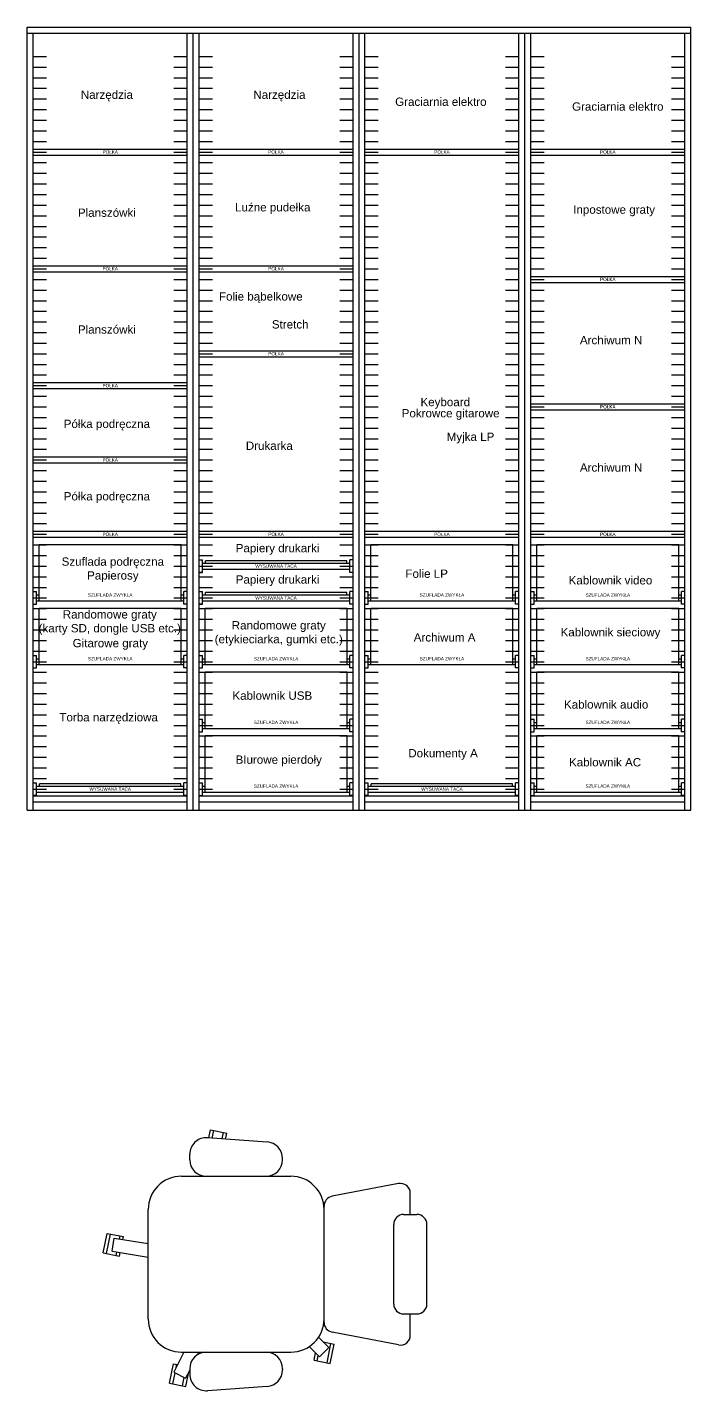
# Model space of a CAD drawing. Header units: millimetres. Extents: x 1528 to 3291, y 305 to 1763.
# Drawn here: x 2325.4 to 2525.4, y 743.5 to 1154.4 of the extents above; entities that cross this region are included whole.
import ezdxf

# ---------------------------------------------------------------- set-up
doc = ezdxf.new("R2010")
doc.units = ezdxf.units.MM

# ---------------------------------------------------------------- blocks, each defined once
blk = doc.blocks.new('Z$W@#11478')
for p, q in [((0, 0), (0, 3.8)), ((0, 3.8), (1, 3.8)), ((0, 0), (1, 0)), ((1, 0), (0, 0)), ((1, 0), (1, 3.8)), ((1, 2.8), (45.4, 2.8)), ((1, 1), (45.4, 1)), ((1.9, 2.8), (1.9, 3.5)), ((44.5, 3.5), (1.9, 3.5)), ((44.5, 2.8), (44.5, 3.5)), ((46.4, 3.8), (45.4, 3.8)), ((45.4, 0), (45.4, 3.8)), ((46.4, 0), (45.4, 0)), ((46.4, 0), (45.4, 0)), ((46.4, 0), (46.4, 3.8)), ((46.4, 1), (46.4, 2.8))]:
    blk.add_line(p, q)
at = {"insert": (23.2, 1.9), "char_height": 1, "width": 44.4, "attachment_point": 5}
blk.add_mtext('{\\fArial|b0|i0|c238|p0;WYSUWANA TACA}', dxfattribs=at)
blk = doc.blocks.new('Z$W@#18467')
for p, q in [((0, 0), (0, 1.8)), ((0, 1.8), (46.4, 1.8)), ((0, 0), (46.4, 0)), ((46.4, 0), (46.4, 1.8))]:
    blk.add_line(p, q)
at = {"insert": (23.2, 0.9), "char_height": 1, "width": 46.4, "attachment_point": 5}
blk.add_mtext('{\\fArial|b0|i0|c238|p0;PÓŁKA}', dxfattribs=at)
blk = doc.blocks.new('Z$W@#26500')
for p, q in [((0, 0), (0, 3.8)), ((0, 3.8), (1, 3.8)), ((0, 0), (1, 0)), ((1, 0), (0, 0)), ((1, 0), (1, 3.8)), ((1, 2.8), (45.4, 2.8)), ((1, 1), (45.4, 1)), ((1.9, 2.8), (1.9, 3.5)), ((44.5, 3.5), (1.9, 3.5)), ((44.5, 2.8), (44.5, 3.5)), ((46.4, 3.8), (45.4, 3.8)), ((45.4, 0), (45.4, 3.8)), ((46.4, 0), (45.4, 0)), ((46.4, 0), (45.4, 0)), ((46.4, 0), (46.4, 3.8)), ((46.4, 1), (46.4, 2.8))]:
    blk.add_line(p, q)
at = {"insert": (23.2, 1.9), "char_height": 1, "width": 44.4, "attachment_point": 5}
blk.add_mtext('{\\fArial|b0|i0|c238|p0;WYSUWANA TACA}', dxfattribs=at)
blk = doc.blocks.new('Z$W@#26962')
for p, q in [((1.8, 18), (44.6, 18)), ((1.8, 1), (1.8, 18)), ((44.6, 1), (44.6, 18)), ((0, 0), (0, 3.8)), ((0, 3.8), (1, 3.8)), ((0, 0), (1, 0)), ((1, 0), (1, 3.8)), ((1, 2.8), (1.8, 2.8)), ((1, 1), (45.4, 1)), ((44.6, 2.8), (45.4, 2.8)), ((46.4, 3.8), (45.4, 3.8)), ((45.4, 0), (45.4, 3.8)), ((46.4, 0), (45.4, 0)), ((46.4, 0), (46.4, 3.8)), ((46.4, 1), (46.4, 2.8))]:
    blk.add_line(p, q)
at = {"insert": (23.2, 2.79), "char_height": 1, "width": 42.8, "attachment_point": 5}
blk.add_mtext('{\\fArial|b0|i0|c238|p0;SZUFLADA ZWYKŁA}', dxfattribs=at)

msp = doc.modelspace()

# ---------------------------------------------------------------- linework, layer by layer
for p, q in [((2325.45, 918.41), (2325.45, 1154.41)), ((2325.45, 1154.41), (2525.45, 1154.41)), ((2325.45, 1152.61), (2525.45, 1152.61)), ((2327.25, 918.41), (2327.25, 1152.61)), ((2373.65, 918.41), (2373.65, 1152.61)), ((2375.45, 918.41), (2375.45, 1152.61)), ((2377.25, 918.41), (2377.25, 1152.61)), ((2423.65, 918.41), (2423.65, 1152.61)), ((2425.45, 918.41), (2425.45, 1152.61)), ((2427.25, 918.41), (2427.25, 1152.61)), ((2473.65, 918.41), (2473.65, 1152.61)), ((2475.45, 918.41), (2475.45, 1152.61)), ((2477.25, 918.41), (2477.25, 1152.61)), ((2523.65, 918.41), (2523.65, 1152.61)), ((2525.45, 918.41), (2525.45, 1154.41)), ((2327.25, 922.81), (2373.65, 922.81)), ((2327.25, 921.01), (2373.65, 921.01)), ((2377.25, 922.81), (2423.65, 922.81)), ((2377.25, 921.01), (2423.65, 921.01)), ((2427.25, 922.81), (2473.65, 922.81)), ((2427.25, 921.01), (2473.65, 921.01)), ((2477.25, 922.81), (2523.65, 922.81)), ((2477.25, 921.01), (2523.65, 921.01)), ((2325.45, 918.41), (2525.45, 918.41)), ((2380.2, 819.7), (2380.68, 822.08)), ((2380.68, 822.08), (2385.58, 821.1)), ((2381.21, 819.63), (2381.66, 821.89)), ((2397.77, 818.44), (2379.77, 819.73)), ((2384.22, 819.41), (2384.6, 821.3)), ((2385.23, 819.34), (2385.58, 821.1)), ((2374.41, 813.11), (2374.41, 814.74)), ((2402.41, 813.11), (2402.41, 813.46)), ((2371.91, 808.11), (2404.91, 808.11)), ((2379.41, 808.11), (2397.41, 808.11)), ((2437.34, 805.93), (2417.34, 802.08)), ((2440.91, 796.61), (2440.91, 802.98)), ((2361.91, 765.11), (2361.91, 798.11)), ((2414.91, 764.09), (2414.91, 799.13)), ((2414.91, 765.11), (2414.91, 798.11)), ((2435.91, 769.61), (2435.91, 793.61)), ((2438.91, 796.61), (2442.91, 796.61)), ((2445.91, 769.61), (2445.91, 793.61)), ((2348.33, 785.03), (2349.51, 790.91)), ((2349.31, 784.83), (2350.49, 790.71)), ((2349.51, 790.91), (2354.41, 789.93)), ((2351.06, 785.5), (2351.68, 789.45)), ((2351.68, 789.45), (2361.91, 787.83)), ((2353.25, 789.21), (2353.43, 790.12)), ((2354.24, 789.05), (2354.41, 789.93)), ((2348.33, 785.03), (2353.23, 784.05)), ((2351.06, 785.5), (2361.91, 783.78)), ((2352.25, 784.24), (2352.46, 785.28)), ((2353.23, 784.05), (2353.45, 785.12)), ((2438.91, 766.61), (2442.91, 766.61)), ((2440.91, 760.24), (2440.91, 766.61)), ((2437.34, 757.3), (2417.34, 761.14)), ((2410.42, 756.77), (2413.51, 753.68)), ((2413.25, 759.6), (2416.34, 756.51)), ((2413.51, 753.68), (2416.34, 756.51)), ((2414.64, 758.21), (2417.97, 757.55)), ((2415.81, 751.86), (2416.99, 757.74)), ((2416.79, 751.66), (2417.97, 757.55)), ((2372.66, 755.11), (2369.6, 749.11)), ((2371.91, 755.11), (2404.91, 755.11)), ((2377.15, 755.11), (2376.77, 754.36)), ((2379.41, 755.11), (2397.41, 755.11)), ((2411.89, 752.65), (2412.33, 754.86)), ((2411.89, 752.65), (2416.79, 751.66)), ((2412.87, 752.45), (2413.18, 754.02)), ((2368.35, 745.75), (2369.52, 751.63)), ((2369.33, 745.55), (2370, 748.91)), ((2369.52, 751.63), (2370.76, 751.38)), ((2369.6, 749.11), (2373.17, 747.29)), ((2370.32, 750.51), (2370.51, 751.44)), ((2374.41, 749.73), (2373.17, 747.29)), ((2373.25, 744.77), (2374.13, 749.19)), ((2374.41, 750.11), (2374.41, 748.48)), ((2402.41, 750.11), (2402.41, 749.77)), ((2368.35, 745.75), (2373.25, 744.77)), ((2372.27, 744.96), (2372.77, 747.49)), ((2397.77, 744.78), (2379.77, 743.5))]:
    msp.add_line(p, q)
at = {"color": 7, "true_color": 0xedefed}
for p, q in [((2327.25, 1145.61), (2331.25, 1145.61)), ((2327.25, 1142.41), (2331.25, 1142.41)), ((2369.65, 1145.61), (2373.65, 1145.61)), ((2369.65, 1142.41), (2373.65, 1142.41)), ((2377.25, 1145.61), (2381.25, 1145.61)), ((2377.25, 1142.41), (2381.25, 1142.41)), ((2419.65, 1145.61), (2423.65, 1145.61)), ((2419.65, 1142.41), (2423.65, 1142.41)), ((2427.25, 1145.61), (2431.25, 1145.61)), ((2427.25, 1142.41), (2431.25, 1142.41)), ((2469.65, 1145.61), (2473.65, 1145.61)), ((2469.65, 1142.41), (2473.65, 1142.41)), ((2477.25, 1145.61), (2481.25, 1145.61)), ((2477.25, 1142.41), (2481.25, 1142.41)), ((2519.65, 1145.61), (2523.65, 1145.61)), ((2519.65, 1142.41), (2523.65, 1142.41)), ((2327.25, 1139.21), (2331.25, 1139.21)), ((2369.65, 1139.21), (2373.65, 1139.21)), ((2377.25, 1139.21), (2381.25, 1139.21)), ((2419.65, 1139.21), (2423.65, 1139.21)), ((2427.25, 1139.21), (2431.25, 1139.21)), ((2469.65, 1139.21), (2473.65, 1139.21)), ((2477.25, 1139.21), (2481.25, 1139.21)), ((2519.65, 1139.21), (2523.65, 1139.21)), ((2327.25, 1136.01), (2331.25, 1136.01)), ((2369.65, 1136.01), (2373.65, 1136.01)), ((2377.25, 1136.01), (2381.25, 1136.01)), ((2419.65, 1136.01), (2423.65, 1136.01)), ((2427.25, 1136.01), (2431.25, 1136.01)), ((2469.65, 1136.01), (2473.65, 1136.01)), ((2477.25, 1136.01), (2481.25, 1136.01)), ((2519.65, 1136.01), (2523.65, 1136.01)), ((2327.25, 1132.81), (2331.25, 1132.81)), ((2369.65, 1132.81), (2373.65, 1132.81)), ((2377.25, 1132.81), (2381.25, 1132.81)), ((2419.65, 1132.81), (2423.65, 1132.81)), ((2427.25, 1132.81), (2431.25, 1132.81)), ((2469.65, 1132.81), (2473.65, 1132.81)), ((2477.25, 1132.81), (2481.25, 1132.81)), ((2519.65, 1132.81), (2523.65, 1132.81)), ((2327.25, 1129.61), (2331.25, 1129.61)), ((2327.25, 1126.41), (2331.25, 1126.41)), ((2369.65, 1129.61), (2373.65, 1129.61)), ((2369.65, 1126.41), (2373.65, 1126.41)), ((2377.25, 1129.61), (2381.25, 1129.61)), ((2377.25, 1126.41), (2381.25, 1126.41)), ((2419.65, 1129.61), (2423.65, 1129.61)), ((2419.65, 1126.41), (2423.65, 1126.41)), ((2427.25, 1129.61), (2431.25, 1129.61)), ((2427.25, 1126.41), (2431.25, 1126.41)), ((2469.65, 1129.61), (2473.65, 1129.61)), ((2469.65, 1126.41), (2473.65, 1126.41)), ((2477.25, 1129.61), (2481.25, 1129.61)), ((2477.25, 1126.41), (2481.25, 1126.41)), ((2519.65, 1129.61), (2523.65, 1129.61)), ((2519.65, 1126.41), (2523.65, 1126.41)), ((2327.25, 1123.21), (2331.25, 1123.21)), ((2369.65, 1123.21), (2373.65, 1123.21)), ((2377.25, 1123.21), (2381.25, 1123.21)), ((2419.65, 1123.21), (2423.65, 1123.21)), ((2427.25, 1123.21), (2431.25, 1123.21)), ((2469.65, 1123.21), (2473.65, 1123.21)), ((2477.25, 1123.21), (2481.25, 1123.21)), ((2519.65, 1123.21), (2523.65, 1123.21)), ((2327.25, 1120.01), (2331.25, 1120.01)), ((2369.65, 1120.01), (2373.65, 1120.01)), ((2377.25, 1120.01), (2381.25, 1120.01)), ((2419.65, 1120.01), (2423.65, 1120.01)), ((2427.25, 1120.01), (2431.25, 1120.01)), ((2469.65, 1120.01), (2473.65, 1120.01)), ((2477.25, 1120.01), (2481.25, 1120.01)), ((2519.65, 1120.01), (2523.65, 1120.01)), ((2327.25, 1116.81), (2331.25, 1116.81)), ((2327.25, 1113.61), (2331.25, 1113.61)), ((2369.65, 1116.81), (2373.65, 1116.81)), ((2369.65, 1113.61), (2373.65, 1113.61)), ((2377.25, 1116.81), (2381.25, 1116.81)), ((2377.25, 1113.61), (2381.25, 1113.61)), ((2419.65, 1116.81), (2423.65, 1116.81)), ((2419.65, 1113.61), (2423.65, 1113.61)), ((2427.25, 1116.81), (2431.25, 1116.81)), ((2427.25, 1113.61), (2431.25, 1113.61)), ((2469.65, 1116.81), (2473.65, 1116.81)), ((2469.65, 1113.61), (2473.65, 1113.61)), ((2477.25, 1116.81), (2481.25, 1116.81)), ((2477.25, 1113.61), (2481.25, 1113.61)), ((2519.65, 1116.81), (2523.65, 1116.81)), ((2519.65, 1113.61), (2523.65, 1113.61)), ((2327.25, 1110.41), (2331.25, 1110.41)), ((2369.65, 1110.41), (2373.65, 1110.41)), ((2377.25, 1110.41), (2381.25, 1110.41)), ((2419.65, 1110.41), (2423.65, 1110.41)), ((2427.25, 1110.41), (2431.25, 1110.41)), ((2469.65, 1110.41), (2473.65, 1110.41)), ((2477.25, 1110.41), (2481.25, 1110.41)), ((2519.65, 1110.41), (2523.65, 1110.41)), ((2327.25, 1107.21), (2331.25, 1107.21)), ((2369.65, 1107.21), (2373.65, 1107.21)), ((2377.25, 1107.21), (2381.25, 1107.21)), ((2419.65, 1107.21), (2423.65, 1107.21)), ((2427.25, 1107.21), (2431.25, 1107.21)), ((2469.65, 1107.21), (2473.65, 1107.21)), ((2477.25, 1107.21), (2481.25, 1107.21)), ((2519.65, 1107.21), (2523.65, 1107.21)), ((2327.25, 1104.01), (2331.25, 1104.01)), ((2369.65, 1104.01), (2373.65, 1104.01)), ((2377.25, 1104.01), (2381.25, 1104.01)), ((2419.65, 1104.01), (2423.65, 1104.01)), ((2427.25, 1104.01), (2431.25, 1104.01)), ((2469.65, 1104.01), (2473.65, 1104.01)), ((2477.25, 1104.01), (2481.25, 1104.01)), ((2519.65, 1104.01), (2523.65, 1104.01)), ((2327.25, 1100.81), (2331.25, 1100.81)), ((2327.25, 1097.61), (2331.25, 1097.61)), ((2369.65, 1100.81), (2373.65, 1100.81)), ((2369.65, 1097.61), (2373.65, 1097.61)), ((2377.25, 1100.81), (2381.25, 1100.81)), ((2377.25, 1097.61), (2381.25, 1097.61)), ((2419.65, 1100.81), (2423.65, 1100.81)), ((2419.65, 1097.61), (2423.65, 1097.61)), ((2427.25, 1100.81), (2431.25, 1100.81)), ((2427.25, 1097.61), (2431.25, 1097.61)), ((2469.65, 1100.81), (2473.65, 1100.81)), ((2469.65, 1097.61), (2473.65, 1097.61)), ((2477.25, 1100.81), (2481.25, 1100.81)), ((2477.25, 1097.61), (2481.25, 1097.61)), ((2519.65, 1100.81), (2523.65, 1100.81)), ((2519.65, 1097.61), (2523.65, 1097.61)), ((2327.25, 1094.41), (2331.25, 1094.41)), ((2369.65, 1094.41), (2373.65, 1094.41)), ((2377.25, 1094.41), (2381.25, 1094.41)), ((2419.65, 1094.41), (2423.65, 1094.41)), ((2427.25, 1094.41), (2431.25, 1094.41)), ((2469.65, 1094.41), (2473.65, 1094.41)), ((2477.25, 1094.41), (2481.25, 1094.41)), ((2519.65, 1094.41), (2523.65, 1094.41)), ((2327.25, 1091.21), (2331.25, 1091.21)), ((2369.65, 1091.21), (2373.65, 1091.21)), ((2377.25, 1091.21), (2381.25, 1091.21)), ((2419.65, 1091.21), (2423.65, 1091.21)), ((2427.25, 1091.21), (2431.25, 1091.21)), ((2469.65, 1091.21), (2473.65, 1091.21)), ((2477.25, 1091.21), (2481.25, 1091.21)), ((2519.65, 1091.21), (2523.65, 1091.21)), ((2327.25, 1088.01), (2331.25, 1088.01)), ((2369.65, 1088.01), (2373.65, 1088.01)), ((2377.25, 1088.01), (2381.25, 1088.01)), ((2419.65, 1088.01), (2423.65, 1088.01)), ((2427.25, 1088.01), (2431.25, 1088.01)), ((2469.65, 1088.01), (2473.65, 1088.01)), ((2477.25, 1088.01), (2481.25, 1088.01)), ((2519.65, 1088.01), (2523.65, 1088.01)), ((2327.25, 1084.81), (2331.25, 1084.81)), ((2327.25, 1081.61), (2331.25, 1081.61)), ((2369.65, 1084.81), (2373.65, 1084.81)), ((2369.65, 1081.61), (2373.65, 1081.61)), ((2377.25, 1084.81), (2381.25, 1084.81)), ((2377.25, 1081.61), (2381.25, 1081.61)), ((2419.65, 1084.81), (2423.65, 1084.81)), ((2419.65, 1081.61), (2423.65, 1081.61)), ((2427.25, 1084.81), (2431.25, 1084.81)), ((2427.25, 1081.61), (2431.25, 1081.61)), ((2469.65, 1084.81), (2473.65, 1084.81)), ((2469.65, 1081.61), (2473.65, 1081.61)), ((2477.25, 1084.81), (2481.25, 1084.81)), ((2477.25, 1081.61), (2481.25, 1081.61)), ((2519.65, 1084.81), (2523.65, 1084.81)), ((2519.65, 1081.61), (2523.65, 1081.61)), ((2327.25, 1078.41), (2331.25, 1078.41)), ((2369.65, 1078.41), (2373.65, 1078.41)), ((2377.25, 1078.41), (2381.25, 1078.41)), ((2419.65, 1078.41), (2423.65, 1078.41)), ((2427.25, 1078.41), (2431.25, 1078.41)), ((2469.65, 1078.41), (2473.65, 1078.41)), ((2477.25, 1078.41), (2481.25, 1078.41)), ((2519.65, 1078.41), (2523.65, 1078.41)), ((2327.25, 1075.21), (2331.25, 1075.21)), ((2369.65, 1075.21), (2373.65, 1075.21)), ((2377.25, 1075.21), (2381.25, 1075.21)), ((2419.65, 1075.21), (2423.65, 1075.21)), ((2427.25, 1075.21), (2431.25, 1075.21)), ((2469.65, 1075.21), (2473.65, 1075.21)), ((2477.25, 1075.21), (2481.25, 1075.21)), ((2519.65, 1075.21), (2523.65, 1075.21)), ((2327.25, 1072.01), (2331.25, 1072.01)), ((2327.25, 1068.81), (2331.25, 1068.81)), ((2369.65, 1072.01), (2373.65, 1072.01)), ((2369.65, 1068.81), (2373.65, 1068.81)), ((2377.25, 1072.01), (2381.25, 1072.01)), ((2377.25, 1068.81), (2381.25, 1068.81)), ((2419.65, 1072.01), (2423.65, 1072.01)), ((2419.65, 1068.81), (2423.65, 1068.81)), ((2427.25, 1072.01), (2431.25, 1072.01)), ((2427.25, 1068.81), (2431.25, 1068.81)), ((2469.65, 1072.01), (2473.65, 1072.01)), ((2469.65, 1068.81), (2473.65, 1068.81)), ((2477.25, 1072.01), (2481.25, 1072.01)), ((2477.25, 1068.81), (2481.25, 1068.81)), ((2519.65, 1072.01), (2523.65, 1072.01)), ((2519.65, 1068.81), (2523.65, 1068.81)), ((2327.25, 1065.61), (2331.25, 1065.61)), ((2369.65, 1065.61), (2373.65, 1065.61)), ((2377.25, 1065.61), (2381.25, 1065.61)), ((2419.65, 1065.61), (2423.65, 1065.61)), ((2427.25, 1065.61), (2431.25, 1065.61)), ((2469.65, 1065.61), (2473.65, 1065.61)), ((2477.25, 1065.61), (2481.25, 1065.61)), ((2519.65, 1065.61), (2523.65, 1065.61)), ((2327.25, 1062.41), (2331.25, 1062.41)), ((2369.65, 1062.41), (2373.65, 1062.41)), ((2377.25, 1062.41), (2381.25, 1062.41)), ((2419.65, 1062.41), (2423.65, 1062.41)), ((2427.25, 1062.41), (2431.25, 1062.41)), ((2469.65, 1062.41), (2473.65, 1062.41)), ((2477.25, 1062.41), (2481.25, 1062.41)), ((2519.65, 1062.41), (2523.65, 1062.41)), ((2327.25, 1059.21), (2331.25, 1059.21)), ((2369.65, 1059.21), (2373.65, 1059.21)), ((2377.25, 1059.21), (2381.25, 1059.21)), ((2419.65, 1059.21), (2423.65, 1059.21)), ((2427.25, 1059.21), (2431.25, 1059.21)), ((2469.65, 1059.21), (2473.65, 1059.21)), ((2477.25, 1059.21), (2481.25, 1059.21)), ((2519.65, 1059.21), (2523.65, 1059.21)), ((2327.25, 1056.01), (2331.25, 1056.01)), ((2327.25, 1052.81), (2331.25, 1052.81)), ((2369.65, 1056.01), (2373.65, 1056.01)), ((2369.65, 1052.81), (2373.65, 1052.81)), ((2377.25, 1056.01), (2381.25, 1056.01)), ((2377.25, 1052.81), (2381.25, 1052.81)), ((2419.65, 1056.01), (2423.65, 1056.01)), ((2419.65, 1052.81), (2423.65, 1052.81)), ((2427.25, 1056.01), (2431.25, 1056.01)), ((2427.25, 1052.81), (2431.25, 1052.81)), ((2469.65, 1056.01), (2473.65, 1056.01)), ((2469.65, 1052.81), (2473.65, 1052.81)), ((2477.25, 1056.01), (2481.25, 1056.01)), ((2477.25, 1052.81), (2481.25, 1052.81)), ((2519.65, 1056.01), (2523.65, 1056.01)), ((2519.65, 1052.81), (2523.65, 1052.81)), ((2327.25, 1049.61), (2331.25, 1049.61)), ((2369.65, 1049.61), (2373.65, 1049.61)), ((2377.25, 1049.61), (2381.25, 1049.61)), ((2419.65, 1049.61), (2423.65, 1049.61)), ((2427.25, 1049.61), (2431.25, 1049.61)), ((2469.65, 1049.61), (2473.65, 1049.61)), ((2477.25, 1049.61), (2481.25, 1049.61)), ((2519.65, 1049.61), (2523.65, 1049.61)), ((2327.25, 1046.41), (2331.25, 1046.41)), ((2369.65, 1046.41), (2373.65, 1046.41)), ((2377.25, 1046.41), (2381.25, 1046.41)), ((2419.65, 1046.41), (2423.65, 1046.41)), ((2427.25, 1046.41), (2431.25, 1046.41)), ((2469.65, 1046.41), (2473.65, 1046.41)), ((2477.25, 1046.41), (2481.25, 1046.41)), ((2519.65, 1046.41), (2523.65, 1046.41)), ((2327.25, 1043.21), (2331.25, 1043.21)), ((2327.25, 1040.01), (2331.25, 1040.01)), ((2369.65, 1043.21), (2373.65, 1043.21)), ((2369.65, 1040.01), (2373.65, 1040.01)), ((2377.25, 1043.21), (2381.25, 1043.21)), ((2377.25, 1040.01), (2381.25, 1040.01)), ((2419.65, 1043.21), (2423.65, 1043.21)), ((2419.65, 1040.01), (2423.65, 1040.01)), ((2427.25, 1043.21), (2431.25, 1043.21)), ((2427.25, 1040.01), (2431.25, 1040.01)), ((2469.65, 1043.21), (2473.65, 1043.21)), ((2469.65, 1040.01), (2473.65, 1040.01)), ((2477.25, 1043.21), (2481.25, 1043.21)), ((2477.25, 1040.01), (2481.25, 1040.01)), ((2519.65, 1043.21), (2523.65, 1043.21)), ((2519.65, 1040.01), (2523.65, 1040.01)), ((2327.25, 1036.81), (2331.25, 1036.81)), ((2369.65, 1036.81), (2373.65, 1036.81)), ((2377.25, 1036.81), (2381.25, 1036.81)), ((2419.65, 1036.81), (2423.65, 1036.81)), ((2427.25, 1036.81), (2431.25, 1036.81)), ((2469.65, 1036.81), (2473.65, 1036.81)), ((2477.25, 1036.81), (2481.25, 1036.81)), ((2519.65, 1036.81), (2523.65, 1036.81)), ((2327.25, 1033.61), (2331.25, 1033.61)), ((2369.65, 1033.61), (2373.65, 1033.61)), ((2377.25, 1033.61), (2381.25, 1033.61)), ((2419.65, 1033.61), (2423.65, 1033.61)), ((2427.25, 1033.61), (2431.25, 1033.61)), ((2469.65, 1033.61), (2473.65, 1033.61)), ((2477.25, 1033.61), (2481.25, 1033.61)), ((2519.65, 1033.61), (2523.65, 1033.61)), ((2327.25, 1030.41), (2331.25, 1030.41)), ((2369.65, 1030.41), (2373.65, 1030.41)), ((2377.25, 1030.41), (2381.25, 1030.41)), ((2419.65, 1030.41), (2423.65, 1030.41)), ((2427.25, 1030.41), (2431.25, 1030.41)), ((2469.65, 1030.41), (2473.65, 1030.41)), ((2477.25, 1030.41), (2481.25, 1030.41)), ((2519.65, 1030.41), (2523.65, 1030.41)), ((2327.25, 1027.21), (2331.25, 1027.21)), ((2327.25, 1024.01), (2331.25, 1024.01)), ((2369.65, 1027.21), (2373.65, 1027.21)), ((2369.65, 1024.01), (2373.65, 1024.01)), ((2377.25, 1027.21), (2381.25, 1027.21)), ((2377.25, 1024.01), (2381.25, 1024.01)), ((2419.65, 1027.21), (2423.65, 1027.21)), ((2419.65, 1024.01), (2423.65, 1024.01)), ((2427.25, 1027.21), (2431.25, 1027.21)), ((2427.25, 1024.01), (2431.25, 1024.01)), ((2469.65, 1027.21), (2473.65, 1027.21)), ((2469.65, 1024.01), (2473.65, 1024.01)), ((2477.25, 1027.21), (2481.25, 1027.21)), ((2477.25, 1024.01), (2481.25, 1024.01)), ((2519.65, 1027.21), (2523.65, 1027.21)), ((2519.65, 1024.01), (2523.65, 1024.01)), ((2327.25, 1020.81), (2331.25, 1020.81)), ((2369.65, 1020.81), (2373.65, 1020.81)), ((2377.25, 1020.81), (2381.25, 1020.81)), ((2419.65, 1020.81), (2423.65, 1020.81)), ((2427.25, 1020.81), (2431.25, 1020.81)), ((2469.65, 1020.81), (2473.65, 1020.81)), ((2477.25, 1020.81), (2481.25, 1020.81)), ((2519.65, 1020.81), (2523.65, 1020.81)), ((2327.25, 1017.61), (2331.25, 1017.61)), ((2369.65, 1017.61), (2373.65, 1017.61)), ((2377.25, 1017.61), (2381.25, 1017.61)), ((2419.65, 1017.61), (2423.65, 1017.61)), ((2427.25, 1017.61), (2431.25, 1017.61)), ((2469.65, 1017.61), (2473.65, 1017.61)), ((2477.25, 1017.61), (2481.25, 1017.61)), ((2519.65, 1017.61), (2523.65, 1017.61)), ((2327.25, 1014.41), (2331.25, 1014.41)), ((2327.25, 1011.21), (2331.25, 1011.21)), ((2369.65, 1014.41), (2373.65, 1014.41)), ((2369.65, 1011.21), (2373.65, 1011.21)), ((2377.25, 1014.41), (2381.25, 1014.41)), ((2377.25, 1011.21), (2381.25, 1011.21)), ((2419.65, 1014.41), (2423.65, 1014.41)), ((2419.65, 1011.21), (2423.65, 1011.21)), ((2427.25, 1014.41), (2431.25, 1014.41)), ((2427.25, 1011.21), (2431.25, 1011.21)), ((2469.65, 1014.41), (2473.65, 1014.41)), ((2469.65, 1011.21), (2473.65, 1011.21)), ((2477.25, 1014.41), (2481.25, 1014.41)), ((2477.25, 1011.21), (2481.25, 1011.21)), ((2519.65, 1014.41), (2523.65, 1014.41)), ((2519.65, 1011.21), (2523.65, 1011.21)), ((2327.25, 1008.01), (2331.25, 1008.01)), ((2369.65, 1008.01), (2373.65, 1008.01)), ((2377.25, 1008.01), (2381.25, 1008.01)), ((2419.65, 1008.01), (2423.65, 1008.01)), ((2427.25, 1008.01), (2431.25, 1008.01)), ((2469.65, 1008.01), (2473.65, 1008.01)), ((2477.25, 1008.01), (2481.25, 1008.01)), ((2519.65, 1008.01), (2523.65, 1008.01)), ((2327.25, 1004.81), (2331.25, 1004.81)), ((2369.65, 1004.81), (2373.65, 1004.81)), ((2377.25, 1004.81), (2381.25, 1004.81)), ((2419.65, 1004.81), (2423.65, 1004.81)), ((2427.25, 1004.81), (2431.25, 1004.81)), ((2469.65, 1004.81), (2473.65, 1004.81)), ((2477.25, 1004.81), (2481.25, 1004.81)), ((2519.65, 1004.81), (2523.65, 1004.81)), ((2327.25, 1001.61), (2331.25, 1001.61)), ((2369.65, 1001.61), (2373.65, 1001.61)), ((2377.25, 1001.61), (2381.25, 1001.61)), ((2419.65, 1001.61), (2423.65, 1001.61)), ((2427.25, 1001.61), (2431.25, 1001.61)), ((2469.65, 1001.61), (2473.65, 1001.61)), ((2477.25, 1001.61), (2481.25, 1001.61)), ((2519.65, 1001.61), (2523.65, 1001.61)), ((2327.25, 998.41), (2331.25, 998.41)), ((2327.25, 995.21), (2331.25, 995.21)), ((2369.65, 998.41), (2373.65, 998.41)), ((2369.65, 995.21), (2373.65, 995.21)), ((2377.25, 998.41), (2381.25, 998.41)), ((2377.25, 995.21), (2381.25, 995.21)), ((2419.65, 998.41), (2423.65, 998.41)), ((2419.65, 995.21), (2423.65, 995.21)), ((2427.25, 998.41), (2431.25, 998.41)), ((2427.25, 995.21), (2431.25, 995.21)), ((2469.65, 998.41), (2473.65, 998.41)), ((2469.65, 995.21), (2473.65, 995.21)), ((2477.25, 998.41), (2481.25, 998.41)), ((2477.25, 995.21), (2481.25, 995.21)), ((2519.65, 998.41), (2523.65, 998.41)), ((2519.65, 995.21), (2523.65, 995.21)), ((2327.25, 992.01), (2331.25, 992.01)), ((2369.65, 992.01), (2373.65, 992.01)), ((2377.25, 992.01), (2381.25, 992.01)), ((2419.65, 992.01), (2423.65, 992.01)), ((2427.25, 992.01), (2431.25, 992.01)), ((2469.65, 992.01), (2473.65, 992.01)), ((2477.25, 992.01), (2481.25, 992.01)), ((2519.65, 992.01), (2523.65, 992.01)), ((2327.25, 988.81), (2331.25, 988.81)), ((2369.65, 988.81), (2373.65, 988.81)), ((2377.25, 988.81), (2381.25, 988.81)), ((2419.65, 988.81), (2423.65, 988.81)), ((2427.25, 988.81), (2431.25, 988.81)), ((2469.65, 988.81), (2473.65, 988.81)), ((2477.25, 988.81), (2481.25, 988.81)), ((2519.65, 988.81), (2523.65, 988.81)), ((2327.25, 985.61), (2331.25, 985.61)), ((2327.25, 982.41), (2331.25, 982.41)), ((2369.65, 985.61), (2373.65, 985.61)), ((2369.65, 982.41), (2373.65, 982.41)), ((2377.25, 985.61), (2381.25, 985.61)), ((2377.25, 982.41), (2381.25, 982.41)), ((2419.65, 985.61), (2423.65, 985.61)), ((2419.65, 982.41), (2423.65, 982.41)), ((2427.25, 985.61), (2431.25, 985.61)), ((2427.25, 982.41), (2431.25, 982.41)), ((2469.65, 985.61), (2473.65, 985.61)), ((2469.65, 982.41), (2473.65, 982.41)), ((2477.25, 985.61), (2481.25, 985.61)), ((2477.25, 982.41), (2481.25, 982.41)), ((2519.65, 985.61), (2523.65, 985.61)), ((2519.65, 982.41), (2523.65, 982.41)), ((2327.25, 979.21), (2331.25, 979.21)), ((2369.65, 979.21), (2373.65, 979.21)), ((2377.25, 979.21), (2381.25, 979.21)), ((2419.65, 979.21), (2423.65, 979.21)), ((2427.25, 979.21), (2431.25, 979.21)), ((2469.65, 979.21), (2473.65, 979.21)), ((2477.25, 979.21), (2481.25, 979.21)), ((2519.65, 979.21), (2523.65, 979.21)), ((2327.25, 976.01), (2331.25, 976.01)), ((2369.65, 976.01), (2373.65, 976.01)), ((2377.25, 976.01), (2381.25, 976.01)), ((2419.65, 976.01), (2423.65, 976.01)), ((2427.25, 976.01), (2431.25, 976.01)), ((2469.65, 976.01), (2473.65, 976.01)), ((2477.25, 976.01), (2481.25, 976.01)), ((2519.65, 976.01), (2523.65, 976.01)), ((2327.25, 972.81), (2331.25, 972.81)), ((2369.65, 972.81), (2373.65, 972.81)), ((2377.25, 972.81), (2381.25, 972.81)), ((2419.65, 972.81), (2423.65, 972.81)), ((2427.25, 972.81), (2431.25, 972.81)), ((2469.65, 972.81), (2473.65, 972.81)), ((2477.25, 972.81), (2481.25, 972.81)), ((2519.65, 972.81), (2523.65, 972.81)), ((2327.25, 969.61), (2331.25, 969.61)), ((2327.25, 966.41), (2331.25, 966.41)), ((2369.65, 969.61), (2373.65, 969.61)), ((2369.65, 966.41), (2373.65, 966.41)), ((2377.25, 969.61), (2381.25, 969.61)), ((2377.25, 966.41), (2381.25, 966.41)), ((2419.65, 969.61), (2423.65, 969.61)), ((2419.65, 966.41), (2423.65, 966.41)), ((2427.25, 969.61), (2431.25, 969.61)), ((2427.25, 966.41), (2431.25, 966.41)), ((2469.65, 969.61), (2473.65, 969.61)), ((2469.65, 966.41), (2473.65, 966.41)), ((2477.25, 969.61), (2481.25, 969.61)), ((2477.25, 966.41), (2481.25, 966.41)), ((2519.65, 969.61), (2523.65, 969.61)), ((2519.65, 966.41), (2523.65, 966.41)), ((2327.25, 963.21), (2331.25, 963.21)), ((2369.65, 963.21), (2373.65, 963.21)), ((2377.25, 963.21), (2381.25, 963.21)), ((2419.65, 963.21), (2423.65, 963.21)), ((2427.25, 963.21), (2431.25, 963.21)), ((2469.65, 963.21), (2473.65, 963.21)), ((2477.25, 963.21), (2481.25, 963.21)), ((2519.65, 963.21), (2523.65, 963.21)), ((2327.25, 960.01), (2331.25, 960.01)), ((2369.65, 960.01), (2373.65, 960.01)), ((2377.25, 960.01), (2381.25, 960.01)), ((2419.65, 960.01), (2423.65, 960.01)), ((2427.25, 960.01), (2431.25, 960.01)), ((2469.65, 960.01), (2473.65, 960.01)), ((2477.25, 960.01), (2481.25, 960.01)), ((2519.65, 960.01), (2523.65, 960.01)), ((2327.25, 956.81), (2331.25, 956.81)), ((2327.25, 953.61), (2331.25, 953.61)), ((2369.65, 956.81), (2373.65, 956.81)), ((2369.65, 953.61), (2373.65, 953.61)), ((2377.25, 956.81), (2381.25, 956.81)), ((2377.25, 953.61), (2381.25, 953.61)), ((2419.65, 956.81), (2423.65, 956.81)), ((2419.65, 953.61), (2423.65, 953.61)), ((2427.25, 956.81), (2431.25, 956.81)), ((2427.25, 953.61), (2431.25, 953.61)), ((2469.65, 956.81), (2473.65, 956.81)), ((2469.65, 953.61), (2473.65, 953.61)), ((2477.25, 956.81), (2481.25, 956.81)), ((2477.25, 953.61), (2481.25, 953.61)), ((2519.65, 956.81), (2523.65, 956.81)), ((2519.65, 953.61), (2523.65, 953.61)), ((2327.25, 950.41), (2331.25, 950.41)), ((2369.65, 950.41), (2373.65, 950.41)), ((2377.25, 950.41), (2381.25, 950.41)), ((2419.65, 950.41), (2423.65, 950.41)), ((2427.25, 950.41), (2431.25, 950.41)), ((2469.65, 950.41), (2473.65, 950.41)), ((2477.25, 950.41), (2481.25, 950.41)), ((2519.65, 950.41), (2523.65, 950.41)), ((2327.25, 947.21), (2331.25, 947.21)), ((2369.65, 947.21), (2373.65, 947.21)), ((2377.25, 947.21), (2381.25, 947.21)), ((2419.65, 947.21), (2423.65, 947.21)), ((2427.25, 947.21), (2431.25, 947.21)), ((2469.65, 947.21), (2473.65, 947.21)), ((2477.25, 947.21), (2481.25, 947.21)), ((2519.65, 947.21), (2523.65, 947.21)), ((2327.25, 944.01), (2331.25, 944.01)), ((2369.65, 944.01), (2373.65, 944.01)), ((2377.25, 944.01), (2381.25, 944.01)), ((2419.65, 944.01), (2423.65, 944.01)), ((2427.25, 944.01), (2431.25, 944.01)), ((2469.65, 944.01), (2473.65, 944.01)), ((2477.25, 944.01), (2481.25, 944.01)), ((2519.65, 944.01), (2523.65, 944.01)), ((2327.25, 940.81), (2331.25, 940.81)), ((2327.25, 937.61), (2331.25, 937.61)), ((2369.65, 940.81), (2373.65, 940.81)), ((2369.65, 937.61), (2373.65, 937.61)), ((2377.25, 940.81), (2381.25, 940.81)), ((2377.25, 937.61), (2381.25, 937.61)), ((2419.65, 940.81), (2423.65, 940.81)), ((2419.65, 937.61), (2423.65, 937.61)), ((2427.25, 940.81), (2431.25, 940.81)), ((2427.25, 937.61), (2431.25, 937.61)), ((2469.65, 940.81), (2473.65, 940.81)), ((2469.65, 937.61), (2473.65, 937.61)), ((2477.25, 940.81), (2481.25, 940.81)), ((2477.25, 937.61), (2481.25, 937.61)), ((2519.65, 940.81), (2523.65, 940.81)), ((2519.65, 937.61), (2523.65, 937.61)), ((2327.25, 934.41), (2331.25, 934.41)), ((2369.65, 934.41), (2373.65, 934.41)), ((2377.25, 934.41), (2381.25, 934.41)), ((2419.65, 934.41), (2423.65, 934.41)), ((2427.25, 934.41), (2431.25, 934.41)), ((2469.65, 934.41), (2473.65, 934.41)), ((2477.25, 934.41), (2481.25, 934.41)), ((2519.65, 934.41), (2523.65, 934.41)), ((2327.25, 931.21), (2331.25, 931.21)), ((2369.65, 931.21), (2373.65, 931.21)), ((2377.25, 931.21), (2381.25, 931.21)), ((2419.65, 931.21), (2423.65, 931.21)), ((2427.25, 931.21), (2431.25, 931.21)), ((2469.65, 931.21), (2473.65, 931.21)), ((2477.25, 931.21), (2481.25, 931.21)), ((2519.65, 931.21), (2523.65, 931.21)), ((2327.25, 928.01), (2331.25, 928.01)), ((2327.25, 924.81), (2331.25, 924.81)), ((2369.65, 928.01), (2373.65, 928.01)), ((2369.65, 924.81), (2373.65, 924.81)), ((2377.25, 928.01), (2381.25, 928.01)), ((2377.25, 924.81), (2381.25, 924.81)), ((2419.65, 928.01), (2423.65, 928.01)), ((2419.65, 924.81), (2423.65, 924.81)), ((2427.25, 928.01), (2431.25, 928.01)), ((2427.25, 924.81), (2431.25, 924.81)), ((2469.65, 928.01), (2473.65, 928.01)), ((2469.65, 924.81), (2473.65, 924.81)), ((2477.25, 928.01), (2481.25, 928.01)), ((2477.25, 924.81), (2481.25, 924.81)), ((2519.65, 928.01), (2523.65, 928.01)), ((2519.65, 924.81), (2523.65, 924.81))]:
    msp.add_line(p, q, dxfattribs=at)
for centre, radius, start, end in [((2379.41, 814.74), 5, 85.9144, 180), ((2397.41, 813.46), 5, 0, 85.9144), ((2379.41, 813.11), 5, 180, 270), ((2397.41, 813.11), 5, 270, 0), ((2371.91, 798.11), 10, 90, 180), ((2404.91, 798.11), 10, 0, 90), ((2437.91, 802.98), 3, 0, 100.8855), ((2417.91, 799.13), 3, 100.8855, 180), ((2438.91, 793.61), 3, 90, 180), ((2442.91, 793.61), 3, 0, 90), ((2438.91, 769.61), 3, 180, 270), ((2442.91, 769.61), 3, 270, 0), ((2371.91, 765.11), 10, 180, 270), ((2404.91, 765.11), 10, 270, 0), ((2417.91, 764.09), 3, 180, 259.1145), ((2437.91, 760.24), 3, 259.1145, 0), ((2379.41, 750.11), 5, 90, 180), ((2397.41, 750.11), 5, 0, 90), ((2379.41, 748.48), 5, 180, 274.0856), ((2397.41, 749.77), 5, 274.0856, 0)]:
    msp.add_arc(centre, radius, start, end)

# ---------------------------------------------------------------- block references
for name, p in [('Z$W@#18467', (2327.25, 1115.91)), ('Z$W@#18467', (2377.25, 1115.91)), ('Z$W@#18467', (2427.25, 1115.91)), ('Z$W@#18467', (2477.25, 1115.91)), ('Z$W@#18467', (2327.25, 1080.71)), ('Z$W@#18467', (2377.25, 1080.71)), ('Z$W@#18467', (2477.25, 1077.51)), ('Z$W@#18467', (2377.25, 1055.11)), ('Z$W@#18467', (2327.25, 1045.51)), ('Z$W@#18467', (2477.25, 1039.11)), ('Z$W@#18467', (2327.25, 1023.11)), ('Z$W@#18467', (2327.25, 1000.71)), ('Z$W@#18467', (2377.25, 1000.71)), ('Z$W@#18467', (2427.25, 1000.71)), ('Z$W@#18467', (2477.25, 1000.71)), ('Z$W@#26962', (2327.25, 980.51)), ('Z$W@#26962', (2427.25, 980.51)), ('Z$W@#26962', (2477.25, 980.51)), ('Z$W@#26500', (2377.25, 990.11)), ('Z$W@#26500', (2377.25, 980.51)), ('Z$W@#26962', (2327.25, 961.31)), ('Z$W@#26962', (2377.25, 961.31)), ('Z$W@#26962', (2427.25, 961.31)), ('Z$W@#26962', (2477.25, 961.31)), ('Z$W@#26962', (2377.25, 942.11)), ('Z$W@#26962', (2477.25, 942.11)), ('Z$W@#26962', (2377.25, 922.91)), ('Z$W@#26962', (2477.25, 922.91)), ('Z$W@#11478', (2327.25, 922.91)), ('Z$W@#11478', (2427.25, 922.91))]:
    msp.add_blockref(name, p)

# ---------------------------------------------------------------- texts
at = {"char_height": 2.5, "width": 44.4, "attachment_point": 5}
for s, insert in [('{\\fArial|b0|i0|c238|p0;Narzędzia}', (2349.45, 1133.71)), ('{\\fArial|b0|i0|c238|p0;Narzędzia}', (2401.45, 1133.71)), ('{\\fArial|b0|i0|c238|p0;Graciarnia elektro}', (2450.12, 1131.95)), ('{\\fArial|b0|i0|c238|p0;Graciarnia elektro}', (2503.45, 1130.51)), ('{\\fArial|b0|i0|c238|p0;Luźne pudełka}', (2399.45, 1099.78)), ('{\\fArial|b0|i0|c238|p0;Planszówki}', (2349.45, 1098.51)), ('{\\fArial|b0|i0|c238|p0;Inpostowe graty}', (2502.35, 1099.08)), ('{\\fArial|b0|i0|c238|p0;Folie bąbelkowe}', (2395.85, 1072.91)), ('{\\fArial|b0|i0|c238|p0;Planszówki}', (2349.45, 1063.31)), ('{\\fArial|b0|i0|c238|p0;Stretch}', (2404.71, 1064.85)), ('{\\fArial|b0|i0|c238|p0;Archiwum N}', (2501.45, 1060.11)), ('{\\fArial|b0|i0|c238|p0;Keyboard}', (2451.45, 1041.08)), ('{\\fArial|b0|i0|c238|p0;Półka podręczna}', (2349.45, 1034.51)), ('{\\fArial|b0|i0|c238|p0;Pokrowce gitarowe}', (2453.07, 1037.71)), ('{\\fArial|b0|i0|c238|p0;Myjka LP}', (2459.06, 1030.62)), ('{\\fArial|b0|i0|c238|p0;Drukarka}', (2398.41, 1028.27)), ('{\\fArial|b0|i0|c238|p0;Archiwum N}', (2501.45, 1021.71)), ('{\\fArial|b0|i0|c238|p0;Półka podręczna}', (2349.45, 1012.68)), ('{\\fArial|b0|i0|c238|p0;Papiery drukarki}', (2400.9, 997.06)), ('{\\fArial|b0|i0|c238|p0;Szuflada podręczna\\PPapierosy}', (2351.25, 990.91)), ('{\\fArial|b0|i0|c238|p0;Folie LP}', (2445.85, 989.71)), ('{\\fArial|b0|i0|c238|p0;Papiery drukarki}', (2400.9, 987.61)), ('{\\fArial|b0|i0|c238|p0;Kablownik video}', (2501.25, 987.72)), ('{\\fArial|b0|i0|c238|p0;Randomowe graty\\P(karty SD, dongle USB etc.)}', (2350.32, 975)), ('{\\fArial|b0|i0|c238|p0;Randomowe graty\\P(etykieciarka, gumki etc.)}', (2401.25, 971.71)), ('{\\fArial|b0|i0|c238|p0;\\PGitarowe graty}', (2350.49, 970.51)), ('{\\fArial|b0|i0|c238|p0;Archiwum A}', (2451.25, 970.51)), ('{\\fArial|b0|i0|c238|p0;Kablownik sieciowy}', (2501.25, 971.72)), ('{\\fArial|b0|i0|c238|p0;Kablownik USB}', (2399.32, 952.96)), ('{\\fArial|b0|i0|c238|p0;Kablownik audio}', (2499.95, 950.3)), ('{\\fArial|b0|i0|c238|p0;Torba narzędziowa}', (2349.98, 946.08)), ('{\\fArial|b0|i0|c238|p0;Dokumenty A}', (2450.78, 935.26)), ('{\\fArial|b0|i0|c238|p0;BIurowe pierdoły}', (2401.25, 933.31)), ('{\\fArial|b0|i0|c238|p0;Kablownik AC}', (2499.63, 932.88))]:
    msp.add_mtext(s, dxfattribs=dict(at, insert=insert))

doc.saveas('drawing.dxf')
